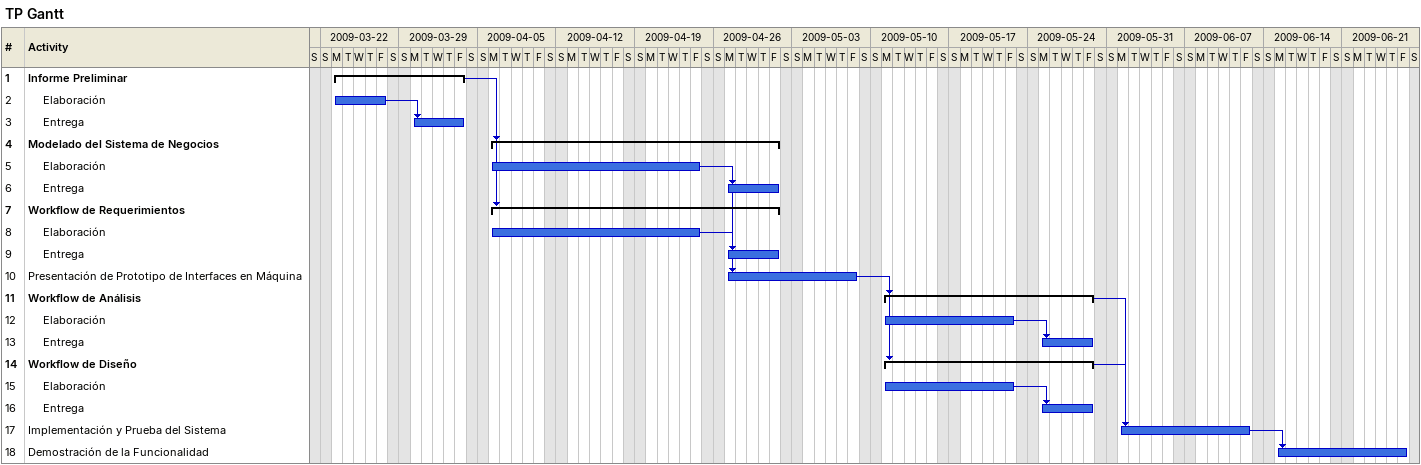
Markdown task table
TP Gantt

| ID | Level | Task | Start | Finish | Predecessors |
|---|---|---|---|---|---|
| 1 | 1 | **Informe Preliminar** | 2009-03-23 | 2009-04-03 |  |
| 2 | 2 | Elaboración | 2009-03-23 | 2009-03-27 |  |
| 3 | 2 | Entrega | 2009-03-30 | 2009-04-03 | 2 |
| 4 | 1 | **Modelado del Sistema de Negocios** | 2009-04-06 | 2009-05-01 | 1 |
| 5 | 2 | Elaboración | 2009-04-06 | 2009-04-24 |  |
| 6 | 2 | Entrega | 2009-04-27 | 2009-05-01 | 5 |
| 7 | 1 | **Workflow de Requerimientos** | 2009-04-06 | 2009-05-01 | 1 |
| 8 | 2 | Elaboración | 2009-04-06 | 2009-04-24 |  |
| 9 | 2 | Entrega | 2009-04-27 | 2009-05-01 | 8 |
| 10 | 1 | Presentación de Prototipo de Interfaces en Máquina | 2009-04-27 | 2009-05-08 | 5, 8 |
| 11 | 1 | **Workflow de Análisis** | 2009-05-11 | 2009-05-29 | 10 |
| 12 | 2 | Elaboración | 2009-05-11 | 2009-05-22 |  |
| 13 | 2 | Entrega | 2009-05-25 | 2009-05-29 | 12 |
| 14 | 1 | **Workflow de Diseño** | 2009-05-11 | 2009-05-29 | 10 |
| 15 | 2 | Elaboración | 2009-05-11 | 2009-05-22 |  |
| 16 | 2 | Entrega | 2009-05-25 | 2009-05-29 | 15 |
| 17 | 1 | Implementación y Prueba del Sistema | 2009-06-01 | 2009-06-12 | 11, 14 |
| 18 | 1 | Demostración de la Funcionalidad | 2009-06-15 | 2009-06-26 | 17 |
